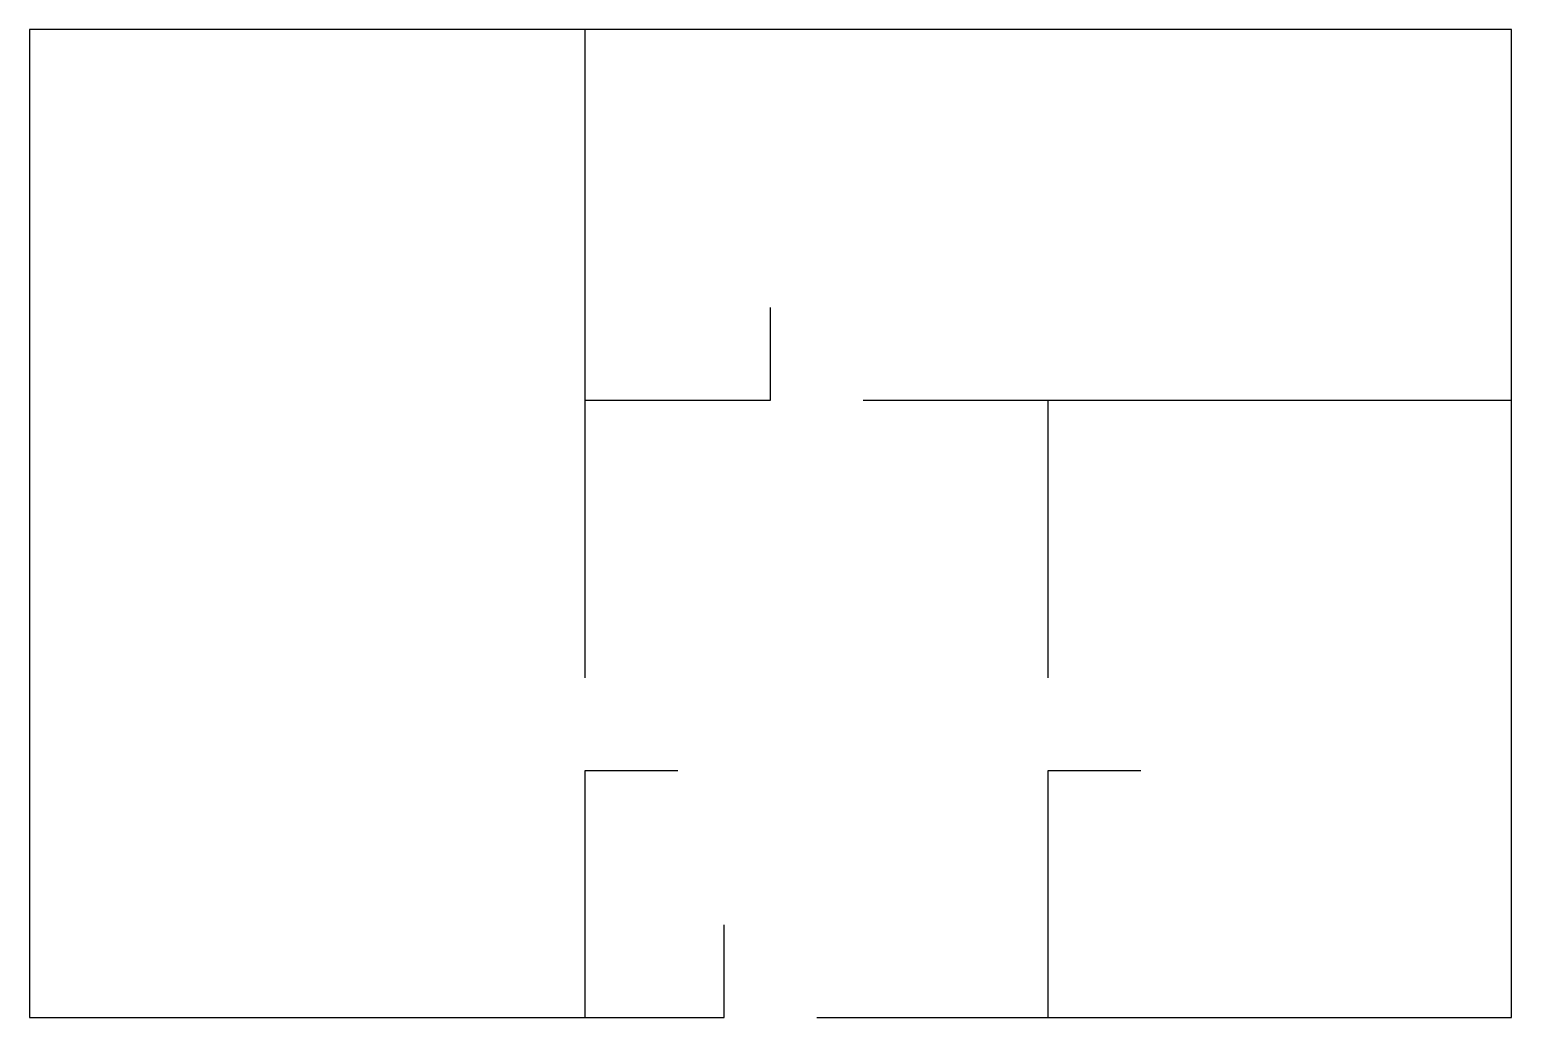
# Model space of a CAD drawing. Header units: feet. Extents: x 0 to 48, y 0 to 32.
import ezdxf

# ---------------------------------------------------------------- set-up
doc = ezdxf.new("R2010")
doc.units = ezdxf.units.FT

msp = doc.modelspace()

# ---------------------------------------------------------------- linework, layer by layer
at = {"layer": 'DOORS'}
for p, q in [((24, 20), (24, 23)), ((18, 8), (21, 8)), ((33, 8), (36, 8)), ((22.5, 0), (22.5, 3))]:
    msp.add_line(p, q, dxfattribs=at)
at = {"layer": 'WALLS'}
for p, q in [((48, 32), (0, 32)), ((0, 32), (0, 0)), ((18, 11), (18, 32)), ((48, 0), (48, 32)), ((18, 20), (24, 20)), ((27, 20), (48, 20)), ((33, 11), (33, 20)), ((18, 0), (18, 8)), ((33, 0), (33, 8)), ((0, 0), (22.5, 0)), ((25.5, 0), (48, 0))]:
    msp.add_line(p, q, dxfattribs=at)

doc.saveas('drawing.dxf')
